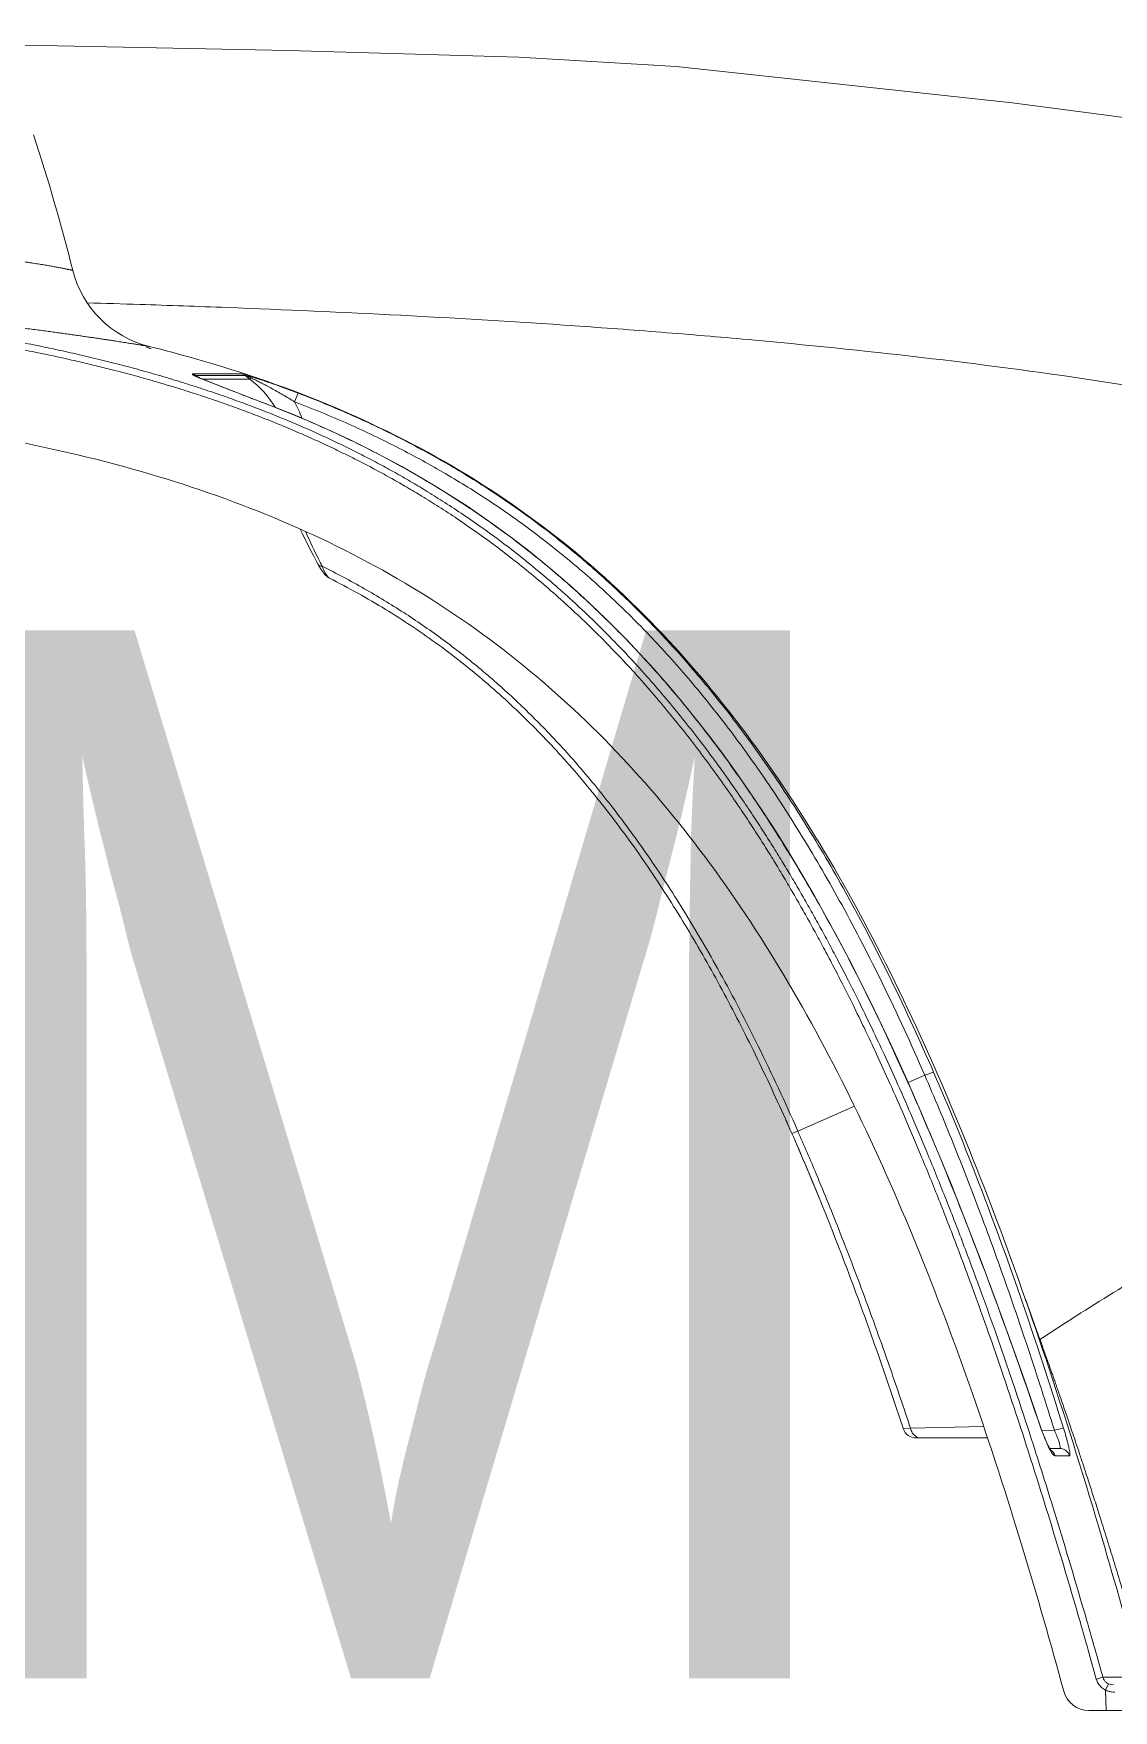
# Model space of a CAD drawing. Extents: x 0 to 33.1, y 0 to 8.
# Drawn here: x 18.95 to 24.1, y 0 to 8 of the extents above; entities that cross this region are included whole.
import ezdxf
from ezdxf.enums import TextEntityAlignment as Align

# ---------------------------------------------------------------- set-up
doc = ezdxf.new("R2010")
doc.units = 0
doc.header["$MEASUREMENT"] = 0
doc.layers.add('SEPTICAD', color=7, linetype='Continuous')
doc.styles.add('SEPTICAD', font='ARIALN.TTF')

msp = doc.modelspace()

# ---------------------------------------------------------------- linework, layer by layer
at = {"layer": 'SEPTICAD', "lineweight": 5}
for p, q in [((19.7075, 6.376), (19.9416, 6.376)), ((19.7075, 6.376), (19.7212, 6.3682)), ((19.7242, 6.3629), (19.7148, 6.3673)), ((19.7195, 6.3662), (19.7194, 6.3662)), ((19.7203, 6.3656), (19.7203, 6.3656)), ((19.7212, 6.3682), (19.9564, 6.3682)), ((19.7212, 6.3682), (19.7238, 6.3663)), ((19.7238, 6.3663), (19.7264, 6.3645)), ((19.7264, 6.3645), (19.7332, 6.3597)), ((19.7332, 6.359), (19.738, 6.3577)), ((19.7446, 6.3549), (19.738, 6.3577)), ((19.738, 6.3577), (19.738, 6.3577)), ((20.0051, 6.2522), (19.7483, 6.3527)), ((19.9779, 6.3517), (19.7524, 6.3517)), ((19.9416, 6.376), (19.972, 6.3673)), ((19.9779, 6.3517), (19.9564, 6.3682)), ((19.9564, 6.3682), (19.9837, 6.3569)), ((19.972, 6.3673), (19.9837, 6.3569)), ((19.9779, 6.3517), (19.9837, 6.3569)), ((20.0051, 6.2522), (20.0053, 6.2527)), ((20.2086, 6.2846), (20.1914, 6.2434)), ((20.3046, 5.4664), (20.3046, 5.4664)), ((23.2404, 3.0454), (23.1982, 3.0308)), ((23.1181, 2.9958), (23.119, 2.9962)), ((23.1982, 3.0308), (23.1191, 2.996)), ((22.5926, 2.7644), (22.8628, 2.8832)), ((22.5647, 2.7522), (22.5926, 2.7644)), ((23.6786, 1.9615), (23.7482, 1.7691)), ((23.7453, 1.7681), (23.7482, 1.7691)), ((23.0961, 1.3447), (23.1307, 1.3461)), ((23.1307, 1.3461), (23.4799, 1.3546)), ((23.1578, 1.3), (23.1791, 1.3)), ((23.1791, 1.3), (23.2011, 1.3)), ((23.2011, 1.3), (23.4983, 1.3)), ((23.7882, 1.2576), (23.7564, 1.3337)), ((23.817, 1.3372), (23.757, 1.3345)), ((23.8605, 1.3472), (23.817, 1.3373)), ((23.8418, 1.25), (23.7942, 1.25)), ((23.8893, 1.2149), (23.8203, 1.2149)), ((24.0483, 0.1584), (24.0171, 0.1497)), ((24.2322, 0.1584), (24.0483, 0.1584)), ((24.0751, 0.1272), (24.0611, 0.0967)), ((24.0611, 0.0967), (24.0643, 0)), ((24.0751, 0.1272), (24.0989, 0.1216)), ((24.0643, 0), (23.982, 0)), ((24.1402, 0), (24.0643, 0))]:
    msp.add_line(p, q, dxfattribs=at)
for points in [[(30.1134, 5.3411), (29.7932, 5.6126), (29.6046, 5.7772), (29.1722, 6.0678), (28.5675, 6.4102), (27.3482, 6.9056), (26.6028, 7.1272), (25.9856, 7.2782), (25.2676, 7.4241), (24.5018, 7.5527), (23.6154, 7.6693), (22.8664, 7.7506), (22.0121, 7.8434), (21.2622, 7.8866), (20.1618, 7.9183), (18.5094, 7.9526), (17.43, 8), (16.525, 8)], [(19.7272, 6.3624), (19.7264, 6.3628), (19.7255, 6.3632), (19.7247, 6.3636), (19.7239, 6.3639), (19.7232, 6.3643), (19.7226, 6.3646), (19.7219, 6.3649), (19.7214, 6.3652), (19.7209, 6.3654), (19.7204, 6.3657), (19.7201, 6.3659), (19.7198, 6.366), (19.7195, 6.3662)], [(19.738, 6.3577), (19.7375, 6.3579), (19.7364, 6.3584), (19.7353, 6.3588), (19.7342, 6.3593), (19.7331, 6.3598), (19.7321, 6.3602), (19.7311, 6.3607), (19.7301, 6.3611), (19.7291, 6.3616), (19.7282, 6.362), (19.7272, 6.3624)], [(20.0053, 6.2527), (20.0008, 6.2543), (19.9867, 6.2596), (19.9728, 6.2648), (19.959, 6.2701), (19.9453, 6.2753), (19.9319, 6.2805), (19.9188, 6.2856), (19.9059, 6.2906), (19.8934, 6.2954), (19.8812, 6.3002), (19.8694, 6.3049), (19.858, 6.3093), (19.8471, 6.3137), (19.8365, 6.3178), (19.8264, 6.3219), (19.8168, 6.3257), (19.8076, 6.3294), (19.7987, 6.3329), (19.7901, 6.3364), (19.7819, 6.3397), (19.7739, 6.3429), (19.7663, 6.346), (19.7589, 6.349), (19.7516, 6.352), (19.7446, 6.3549)], [(23.119, 2.9962), (23.07, 3.1051), (23.0159, 3.2219), (22.961, 3.337), (22.9051, 3.4505), (22.8483, 3.5624), (22.7906, 3.6723), (22.732, 3.7803), (22.6725, 3.8863), (22.6122, 3.9901), (22.551, 4.0917), (22.4891, 4.1911), (22.4264, 4.288), (22.363, 4.3825), (22.2989, 4.4744), (22.2344, 4.5637), (22.1693, 4.6503), (22.1038, 4.7342), (22.038, 4.8153), (21.9721, 4.8934), (21.906, 4.9687), (21.8398, 5.0413), (21.7737, 5.1111), (21.7075, 5.1782), (21.6409, 5.2431), (21.574, 5.3059), (21.5068, 5.3665), (21.4389, 5.4254), (21.3702, 5.4826), (21.3009, 5.5381), (21.2305, 5.5922), (21.1591, 5.6449), (21.0866, 5.6961), (21.0129, 5.7461), (20.9378, 5.7948), (20.8614, 5.8423), (20.7834, 5.8886), (20.7038, 5.9338), (20.6226, 5.9778), (20.5395, 6.0208), (20.4544, 6.0627), (20.3674, 6.1034), (20.2781, 6.1432), (20.1865, 6.1819), (20.0925, 6.2195), (20.0053, 6.2527)], [(20.2182, 5.6362), (20.2278, 5.6161), (20.2412, 5.5887), (20.2546, 5.5618), (20.268, 5.5355), (20.2815, 5.5096), (20.2949, 5.4844), (20.3046, 5.4664)], [(20.3046, 5.4664), (20.3056, 5.4646), (20.308, 5.4603)], [(20.308, 5.4603), (20.3104, 5.4562), (20.3128, 5.4522), (20.3151, 5.4483), (20.3175, 5.4446)], [(20.3175, 5.4446), (20.3198, 5.441), (20.3221, 5.4376), (20.3244, 5.4344), (20.3266, 5.4312), (20.3289, 5.4282), (20.3312, 5.4254), (20.3334, 5.4226), (20.3357, 5.42), (20.3379, 5.4175), (20.3402, 5.4152), (20.3425, 5.413), (20.3449, 5.4108), (20.3473, 5.4088), (20.3498, 5.4069), (20.3524, 5.4051), (20.355, 5.4035), (20.358, 5.4019)], [(23.7524, 1.3477), (23.6834, 1.5488), (23.6113, 1.7532), (23.5394, 1.9514), (23.4678, 2.1431), (23.3966, 2.3284), (23.3256, 2.5073), (23.255, 2.6797), (23.1849, 2.8455), (23.119, 2.9962)], [(23.7567, 1.3352), (23.7552, 1.3396), (23.7536, 1.3441), (23.7524, 1.3477)], [(23.801, 1.2397), (23.801, 1.2398), (23.8008, 1.24), (23.8005, 1.2403), (23.8002, 1.2407), (23.7998, 1.2413), (23.7993, 1.242), (23.7987, 1.2428), (23.7981, 1.2437), (23.7974, 1.2447), (23.7967, 1.2459), (23.7959, 1.2472), (23.795, 1.2486), (23.7941, 1.2501), (23.7932, 1.2517), (23.7922, 1.2534), (23.7912, 1.2552), (23.7901, 1.2572), (23.789, 1.2592), (23.7879, 1.2614), (23.7867, 1.2637), (23.7855, 1.266), (23.7843, 1.2685), (23.7831, 1.2711), (23.7818, 1.2738), (23.7804, 1.2766), (23.7791, 1.2796), (23.7777, 1.2826), (23.7763, 1.2857), (23.7749, 1.2889), (23.7735, 1.2923), (23.772, 1.2957), (23.7706, 1.2992), (23.7691, 1.3029), (23.7676, 1.3066), (23.766, 1.3104), (23.7645, 1.3143), (23.763, 1.3183), (23.7614, 1.3224), (23.7599, 1.3266), (23.7583, 1.3309), (23.7567, 1.3352)]]:
    msp.add_lwpolyline(points, dxfattribs=at)
for centre, radius, start, end in [((9.4375, 4.4157), 10.0018, 14.20397, 18.06671), ((19.6182, 6.9926), 0.5, 194.20319, 256.02618), ((17.3915, -0.475), 7.2855, 73.11445, 73.30953), ((19.9519, 6.8758), 0.5612, 246.06101, 247.06334), ((20.2757, 7.6385), 1.3898, 247.02452, 247.22665), ((20.4335, 8.0153), 1.7982, 247.23683, 247.60081), ((19.926, 6.3288), 0.0497, 52.38442, 71.75355), ((19.6784, 5.9609), 0.4924, 31.34888, 52.53044), ((19.667, 5.9611), 0.5956, 20.02298, 28.30222), ((23.4147, 7.0295), 3.4678, 203.90127, 206.57063), ((22.9597, 6.8043), 2.9602, 206.61058, 207.04156), ((12.2768, -1.7725), 11.2389, 23.76348, 24.05714), ((23.1578, 1.365), 0.065, 198.21307, 269.99982), ((23.1578, 1.365), 0.065, 198.21313, 270.00001), ((24.6044, 1.636), 0.9003, 198.73829, 199.62155), ((24.1377, 1.4334), 0.3912, 206.70911, 207.28296), ((23.982, 0.125), 0.125, 195.19868, 270)]:
    msp.add_arc(centre, radius, start, end, dxfattribs=at)
for points, start_tangent, end_tangent in [([(17.5929, 6.9753), (17.6416, 6.9752), (17.6911, 6.9749), (17.7412, 6.9746), (17.7922, 6.9741), (17.8442, 6.9735), (17.8975, 6.9727), (17.952, 6.9718), (18.0082, 6.9706), (18.0664, 6.9692), (18.1266, 6.9675), (18.1864, 6.9656), (18.2437, 6.9634), (18.2977, 6.9611), (18.3488, 6.9587), (18.3975, 6.9562), (18.4438, 6.9535), (18.4875, 6.9508), (18.5287, 6.948), (18.5677, 6.9452), (18.6045, 6.9423), (18.6393, 6.9394), (18.672, 6.9365), (18.7029, 6.9337), (18.7321, 6.9308), (18.7595, 6.928), (18.7854, 6.9251), (18.8099, 6.9224), (18.833, 6.9196), (18.8545, 6.9169), (18.8748, 6.9143), (18.8944, 6.9117), (18.9129, 6.9092), (18.9301, 6.9067), (18.946, 6.9043), (18.9608, 6.902), (18.9749, 6.8998), (18.9884, 6.8976), (19.0012, 6.8955), (19.0133, 6.8935), (19.0246, 6.8915), (19.0352, 6.8896), (19.0451, 6.8878), (19.0544, 6.8861), (19.063, 6.8845), (19.071, 6.8829), (19.0785, 6.8815), (19.0855, 6.8801), (19.092, 6.8788), (19.0979, 6.8776), (19.1033, 6.8764), (19.1082, 6.8754), (19.1128, 6.8744), (19.1169, 6.8736), (19.1205, 6.8728), (19.1237, 6.8721), (19.1264, 6.8715), (19.1286, 6.871), (19.1303, 6.8706), (19.1317, 6.8703), (19.1327, 6.8701), (19.1333, 6.87), (19.1335, 6.8699)], (1.299283, -0.003028), (1.281768, -0.213823)), ([(18.1164, 6.6734), (18.1802, 6.6684), (18.2462, 6.6629), (18.3116, 6.6573), (18.3743, 6.6516), (18.4338, 6.646), (18.4907, 6.6404), (18.5453, 6.6349), (18.5975, 6.6294), (18.6472, 6.624), (18.6945, 6.6187), (18.7397, 6.6136), (18.7828, 6.6085), (18.8239, 6.6036), (18.8629, 6.5988), (18.9003, 6.5942), (18.936, 6.5896), (18.9699, 6.5852), (19.0023, 6.581), (19.0333, 6.5768), (19.0627, 6.5728), (19.0907, 6.5689), (19.1175, 6.5652), (19.1435, 6.5616), (19.1682, 6.558), (19.1916, 6.5546), (19.2135, 6.5514), (19.2344, 6.5484), (19.2545, 6.5454), (19.2738, 6.5425), (19.2922, 6.5397), (19.3098, 6.5371), (19.3264, 6.5345), (19.3422, 6.5321), (19.3571, 6.5298), (19.3712, 6.5276), (19.3843, 6.5256), (19.3968, 6.5236), (19.4085, 6.5218), (19.4195, 6.52), (19.4297, 6.5184), (19.4391, 6.5169), (19.4478, 6.5155), (19.4558, 6.5142), (19.4632, 6.513), (19.4698, 6.5119), (19.4757, 6.511), (19.4809, 6.5101), (19.4854, 6.5094), (19.4891, 6.5088), (19.4921, 6.5083), (19.4944, 6.5079), (19.4961, 6.5076), (19.4971, 6.5075), (19.4975, 6.5074)], (1.165379, -0.089695), (1.153453, -0.188946)), ([(19.2025, 6.7151), (19.4535, 6.7075), (19.8689, 6.693), (20.6985, 6.6558), (21.5271, 6.6057), (21.9412, 6.575), (22.3552, 6.54), (23.183, 6.4549), (24.0104, 6.3453), (24.8365, 6.2041), (25.6588, 6.0212), (26.0671, 5.9098), (26.4721, 5.7821), (26.8722, 5.6353), (27.2653, 5.4662), (27.6481, 5.2711), (28.0165, 5.0461), (28.3649, 4.7878), (28.6867, 4.4937), (28.8354, 4.3331), (28.9749, 4.1637), (29.1046, 3.9858), (29.1656, 3.8938), (29.1951, 3.8471), (29.2239, 3.8)], (9.083117, -0.25809), (4.68218, -7.78759)), ([(18.7055, 6.5264), (18.8304, 6.5039), (18.9414, 6.4824), (19.04, 6.4619), (19.1405, 6.4397), (19.2444, 6.4152), (19.3476, 6.3892), (19.4452, 6.3631), (19.5448, 6.3348), (19.6488, 6.3035), (19.7448, 6.2727), (19.8363, 6.2418), (19.9264, 6.2096), (20.0166, 6.1757), (20.1065, 6.14), (20.1943, 6.1033), (20.2776, 6.0667), (20.3563, 6.0305), (20.4315, 5.9943), (20.5064, 5.9567), (20.5812, 5.9174), (20.6554, 5.8768), (20.7275, 5.8355), (20.7996, 5.7925), (20.8801, 5.7424), (20.9682, 5.6847), (21.0592, 5.622), (21.1501, 5.5559), (21.2401, 5.4868), (21.3323, 5.4123), (21.4265, 5.3319), (21.5198, 5.2477), (21.6095, 5.1623), (21.6952, 5.0764), (21.7818, 4.9851), (21.868, 4.8894), (21.9509, 4.7926), (22.0272, 4.6994), (22.1044, 4.6006), (22.1785, 4.5015), (22.2473, 4.4054), (22.31, 4.3146), (22.3658, 4.2309), (22.4157, 4.1536), (22.4618, 4.0802), (22.5061, 4.0078), (22.5495, 3.935), (22.5922, 3.8616), (22.634, 3.7879), (22.6749, 3.7143), (22.716, 3.6383), (22.7591, 3.5569), (22.8056, 3.4666), (22.8562, 3.3658), (22.9105, 3.2543), (22.9688, 3.1308), (23.0323, 2.9916), (23.1022, 2.8328), (23.1785, 2.6525), (23.2606, 2.4503), (23.3466, 2.2289), (23.4295, 2.006), (23.5033, 1.7998), (23.5675, 1.6141), (23.6231, 1.4487), (23.6776, 1.2823), (23.7327, 1.1096), (23.7868, 0.9359), (23.8368, 0.7716), (23.8856, 0.608), (23.9337, 0.4433), (23.9784, 0.287), (24.0171, 0.1497)], (7.352492, -1.266247), (2.006565, -7.185834)), ([(18.7111, 6.5588), (18.8364, 6.5362), (18.9479, 6.5146), (19.0469, 6.494), (19.1478, 6.4717), (19.2522, 6.447), (19.3558, 6.421), (19.4539, 6.3947), (19.554, 6.3663), (19.6585, 6.3347), (19.7551, 6.3038), (19.847, 6.2727), (19.9377, 6.2403), (20.0283, 6.2061), (20.1188, 6.1702), (20.2071, 6.1333), (20.291, 6.0964), (20.3702, 6.06), (20.4459, 6.0235), (20.5212, 5.9857), (20.5966, 5.9461), (20.6713, 5.9051), (20.7439, 5.8636), (20.8165, 5.8203), (20.8975, 5.7697), (20.9863, 5.7116), (21.0779, 5.6484), (21.1695, 5.5818), (21.2602, 5.5123), (21.353, 5.4372), (21.4478, 5.3562), (21.5418, 5.2714), (21.632, 5.1854), (21.7184, 5.0989), (21.8055, 5.007), (21.8922, 4.9106), (21.9757, 4.8133), (22.0523, 4.7195), (22.13, 4.6201), (22.2045, 4.5205), (22.2737, 4.424), (22.3367, 4.3327), (22.3927, 4.2485), (22.4428, 4.1709), (22.4892, 4.0971), (22.5337, 4.0244), (22.5773, 3.9513), (22.6201, 3.8777), (22.6621, 3.8037), (22.7031, 3.7297), (22.7444, 3.6535), (22.7876, 3.5718), (22.8344, 3.4812), (22.8851, 3.3801), (22.9396, 3.2683), (22.998, 3.1444), (23.0618, 3.0048), (23.1319, 2.8456), (23.2083, 2.6649), (23.2906, 2.4622), (23.3768, 2.2403), (23.4598, 2.0171), (23.5338, 1.8105), (23.5981, 1.6246), (23.6537, 1.4589), (23.7084, 1.2922), (23.7636, 1.1194), (23.8177, 0.9454), (23.8678, 0.7809), (23.9166, 0.6172), (23.9648, 0.4523), (24.0096, 0.2959), (24.0483, 0.1584)], (7.38262, -1.272277), (2.01513, -7.215332)), ([(24.2322, 0.1584), (24.0433, 0.8247), (23.7932, 1.6254), (23.52, 2.3961), (23.218, 3.1291), (22.8801, 3.8155), (22.4985, 4.4448), (22.065, 5.0065), (21.5724, 5.4912), (21.0162, 5.893), (20.3957, 6.211), (19.7143, 6.4497), (19.4975, 6.5074)], (-2.11514, 7.759801), (-6.775664, 1.686087)), ([(19.7148, 6.3673), (19.7112, 6.3691), (19.7073, 6.3714), (19.7048, 6.3731), (19.7038, 6.3744), (19.7038, 6.3753), (19.705, 6.3758), (19.7075, 6.376)], (-0.013436, 0.006639), (0.015006, -0.000001)), ([(19.7197, 6.3661), (19.7191, 6.3665), (19.718, 6.3676), (19.718, 6.3682), (19.719, 6.3684), (19.7204, 6.3683)], (-0.003604, 0.00256), (0.00411, -0.000556)), ([(19.7204, 6.3656), (19.7197, 6.3661)], (-0.000526, 0.000385), (-0.000537, 0.000381)), ([(19.7204, 6.3683), (19.7212, 6.3682)], (0.000729, -0.000099), (0.000766, -0.000143)), ([(19.972, 6.3673), (19.9877, 6.3624), (20.0056, 6.3566), (20.026, 6.3499), (20.0493, 6.3421), (20.076, 6.3329), (20.1063, 6.3223), (20.1398, 6.3103), (20.1747, 6.2974), (20.2086, 6.2846)], (0.201001, -0.062773), (0.196697, -0.075182)), ([(19.9837, 6.3569), (19.999, 6.3497), (20.0162, 6.3414), (20.0353, 6.3317), (20.0568, 6.3206), (20.0807, 6.3077), (20.1071, 6.293), (20.1355, 6.2767), (20.1642, 6.2598), (20.1914, 6.2434)], (0.180638, -0.083297), (0.169872, -0.1035)), ([(23.1181, 2.9958), (22.909, 3.4405), (22.7073, 3.8226), (22.5126, 4.1518), (22.3222, 4.4396), (22.1345, 4.6936), (21.9473, 4.9205), (21.7595, 5.1243), (21.5684, 5.3098), (21.3735, 5.4789), (21.172, 5.6344), (20.9618, 5.7785), (20.7414, 5.9119), (20.5063, 6.0366), (20.2562, 6.152), (20.0051, 6.2522)], (-1.582643, 3.563164), (-3.656037, 1.354361)), ([(20.1914, 6.2434), (20.4502, 6.1366), (20.6888, 6.0225), (20.9126, 5.8999), (21.1233, 5.7686), (21.3242, 5.6271), (21.5175, 5.474), (21.7044, 5.3081), (21.8881, 5.1257), (22.069, 4.9252), (22.2494, 4.702), (22.4305, 4.4519), (22.6143, 4.1685), (22.8022, 3.8442), (22.9968, 3.4679), (23.1982, 3.0308)], (3.556573, -1.358375), (1.518371, -3.491267)), ([(20.2086, 6.2846), (20.4698, 6.1767), (20.7108, 6.0614), (20.9368, 5.9374), (21.1498, 5.8046), (21.3529, 5.6614), (21.5481, 5.5066), (21.7369, 5.3388), (21.9223, 5.1545), (22.1048, 4.952), (22.2867, 4.7267), (22.4691, 4.4745), (22.654, 4.1891), (22.843, 3.8627), (23.0384, 3.4845), (23.2404, 3.0454)], (3.585687, -1.370548), (1.529852, -3.520668)), ([(18.6699, 6.0897), (18.8134, 6.0637), (19.498, 5.8995), (20.1344, 5.6728), (20.7187, 5.3781), (21.2488, 5.0126), (21.7247, 4.5766), (22.149, 4.0733), (22.5258, 3.5081), (22.8604, 2.888), (23.1586, 2.2204), (23.4258, 1.5123), (23.6669, 0.7703), (23.8614, 0.0922)], (7.2621, -1.256871), (2.151014, -7.917768)), ([(20.3232, 5.4585), (20.3173, 5.4588), (20.3122, 5.4601), (20.308, 5.4624), (20.3051, 5.4657), (20.3046, 5.4664)], (-0.01775, -0.00068), (-0.008537, 0.015665)), ([(22.5926, 2.7644), (22.4037, 3.1699), (22.2212, 3.5197), (22.0458, 3.8198), (21.8767, 4.0783), (21.7119, 4.3039), (21.5498, 4.5024), (21.3885, 4.6792), (21.226, 4.8383), (21.0606, 4.9829), (20.8902, 5.1153), (20.7124, 5.2377), (20.5245, 5.3516), (20.3232, 5.4585)], (-1.21914, 2.767169), (-2.709893, 1.341642)), ([(20.3232, 5.4585), (20.33, 5.4425), (20.3365, 5.4293), (20.3426, 5.4187), (20.3482, 5.4107), (20.3533, 5.4052), (20.358, 5.4019)], (0.021064, -0.052527), (0.050472, -0.025601)), ([(22.5647, 2.7522), (22.5335, 2.8224), (22.3809, 3.1479), (22.2211, 3.4574), (22.0537, 3.7495), (21.8784, 4.023), (21.6947, 4.2769), (21.5022, 4.5108), (21.3002, 4.7246), (21.0876, 4.9189), (20.8632, 5.0947), (20.6252, 5.253), (20.4938, 5.3296), (20.358, 5.4019)], (-1.190906, 2.707679), (-2.638075, 1.338037)), ([(20.5337, 5.3071), (20.6252, 5.253), (20.8632, 5.0947), (21.0876, 4.9189), (21.3002, 4.7246), (21.5022, 4.5108), (21.6947, 4.2769), (21.8784, 4.023), (22.0537, 3.7495), (22.2211, 3.4574), (22.3809, 3.1479), (22.5335, 2.8224), (22.5395, 2.809)], (2.375753, -1.36134), (1.116222, -2.500292)), ([(29.2239, 3.8), (28.8276, 3.7479), (28.4339, 3.6832), (27.655, 3.5154), (26.8882, 3.2959), (26.1336, 3.0243), (25.3913, 2.7005), (24.6614, 2.3245), (23.9438, 1.8963), (23.7482, 1.7691)], (-4.919075, -0.567494), (-4.129456, -2.732572)), ([(23.2404, 3.0454), (23.4442, 2.5486), (23.6548, 1.9736), (23.8605, 1.3472)], (0.605504, -1.393436), (0.452705, -1.450296)), ([(23.7518, 1.3468), (23.5377, 1.9535), (23.3249, 2.5065), (23.1181, 2.9958)], (-0.476875, 1.405652), (-0.602538, 1.356545)), ([(23.1982, 3.0308), (23.3338, 2.7068), (23.463, 2.3744), (23.6005, 1.9939), (23.7315, 1.605), (23.817, 1.3372)], (0.604203, -1.389606), (0.451798, -1.446356)), ([(23.0961, 1.3447), (23.0813, 1.3895), (22.9528, 1.7646), (22.819, 2.1294), (22.6943, 2.446), (22.5647, 2.7522)], (-0.395135, 1.200881), (-0.50898, 1.157232)), ([(23.1307, 1.3461), (23.0345, 1.6293), (22.918, 1.9547), (22.7954, 2.2767), (22.6806, 2.5594), (22.5926, 2.7644)], (-0.40156, 1.209805), (-0.513932, 1.166513)), ([(22.5886, 2.6974), (22.6943, 2.446), (22.819, 2.1294), (22.9528, 1.7646), (23.0813, 1.3895), (23.0961, 1.3447)], (0.483029, -1.113796), (0.379441, -1.153187)), ([(23.7482, 1.7691), (23.7552, 1.7501), (23.761, 1.734), (23.766, 1.7198), (23.7708, 1.7067), (23.7753, 1.6939), (23.78, 1.6809), (23.7849, 1.6672), (23.7901, 1.6525), (23.7958, 1.6365), (23.8021, 1.6188), (23.809, 1.5992), (23.8165, 1.5776), (23.8248, 1.5542), (23.8337, 1.5286), (23.8435, 1.5003), (23.8543, 1.4692), (23.8657, 1.4361), (23.8776, 1.4011), (23.8905, 1.3634), (23.9045, 1.3219), (23.92, 1.2755), (23.9374, 1.2234), (23.9569, 1.1643), (23.9786, 1.098), (24.0024, 1.0243), (24.0291, 0.9409), (24.0589, 0.8462), (24.091, 0.7429), (24.124, 0.6349), (24.1578, 0.5228), (24.1928, 0.4043)], (0.425296, -1.128479), (0.339278, -1.157252)), ([(23.1307, 1.3461), (23.1341, 1.3351), (23.1391, 1.3252), (23.1454, 1.3165), (23.1528, 1.3095), (23.161, 1.3043), (23.1699, 1.3011), (23.1791, 1.3)], (0.01392, -0.058795), (0.060421, 0)), ([(23.7518, 1.3468), (23.7524, 1.3477)], (0.000668, 0.000598), (-0.000138, 0.000662)), ([(23.817, 1.3372), (23.8226, 1.3242), (23.8277, 1.3117), (23.8323, 1.2999), (23.8362, 1.289), (23.8395, 1.2792), (23.8419, 1.2706), (23.8436, 1.2634), (23.8444, 1.2576), (23.8444, 1.2534), (23.8435, 1.2508), (23.8418, 1.25)], (0.031754, -0.07167), (-0.078389, -0.000002)), ([(23.8605, 1.3472), (23.8666, 1.3273), (23.8722, 1.3083), (23.8772, 1.2904), (23.8815, 1.2739), (23.8852, 1.259), (23.888, 1.246), (23.89, 1.2351), (23.8912, 1.2264), (23.8914, 1.22), (23.8908, 1.2162), (23.8893, 1.2149)], (0.034295, -0.109861), (-0.11509, -0.000018)), ([(23.8203, 1.2149), (23.8166, 1.2161), (23.8121, 1.2198), (23.8069, 1.226), (23.801, 1.2347), (23.7946, 1.2456), (23.79, 1.2541)], (-0.042526, -0.000003), (-0.019498, 0.037796)), ([(23.8203, 1.2149), (23.8168, 1.2232), (23.812, 1.2308), (23.8059, 1.2374), (23.7987, 1.2428)], (-0.008865, 0.028874), (-0.025769, 0.015838)), ([(23.8893, 1.2149), (23.8859, 1.2232), (23.881, 1.2308), (23.8748, 1.2374), (23.8675, 1.2428), (23.8594, 1.2467), (23.8508, 1.2492), (23.8418, 1.25)], (-0.015709, 0.050684), (-0.053063, 0)), ([(24.0171, 0.1497), (24.0209, 0.1389), (24.0263, 0.1286), (24.0331, 0.119), (24.0413, 0.1103), (24.0507, 0.1028), (24.0611, 0.0967)], (0.016021, -0.057368), (0.053176, -0.026836)), ([(24.0483, 0.1584), (24.0506, 0.152), (24.0539, 0.146), (24.0581, 0.1403), (24.0631, 0.1352), (24.0688, 0.1308), (24.0751, 0.1272)], (0.009869, -0.0342), (0.03202, -0.015549)), ([(24.0611, 0.0967), (24.0749, 0.0918), (24.0899, 0.0886), (24.1057, 0.0873)], (0.035319, -0.015211), (0.038444, -0.000906))]:
    msp.add_spline(points, degree=3, dxfattribs=dict(at, start_tangent=start_tangent, end_tangent=end_tangent))

# ---------------------------------------------------------------- texts
at = {"layer": 'SEPTICAD', "style": 'SEPTICAD'}
msp.add_attdef('NUM', text='#', height=5, dxfattribs=at).set_placement((16.5068, 2.6534), align=Align.MIDDLE_CENTER)

doc.saveas('drawing.dxf')
